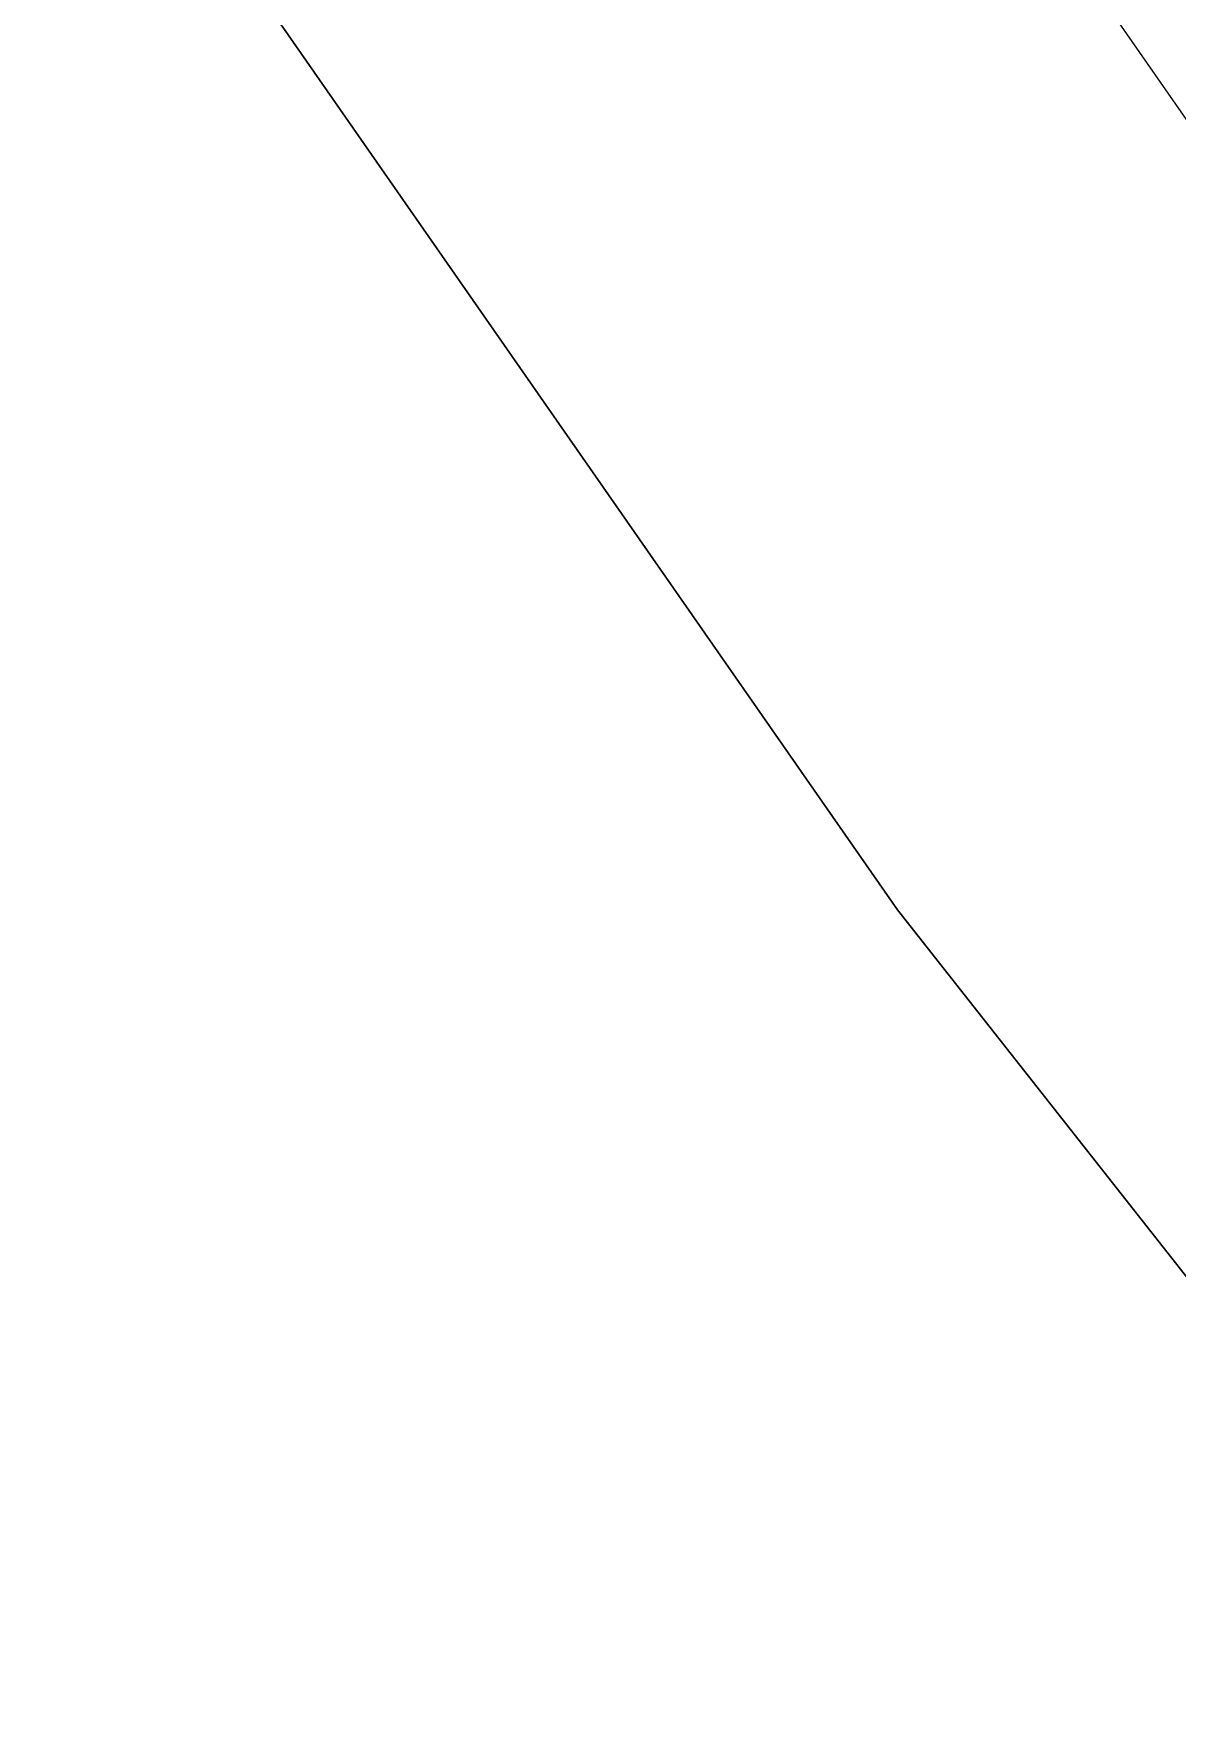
# Model space of a CAD drawing. Header units: metres. Extents: x 507606 to 508087, y 6966978 to 6967359.
# Drawn here: x 507723.742 to 507726.234, y 6967208.546 to 6967212.188 of the extents above; entities that cross this region are included whole.
import ezdxf

# ---------------------------------------------------------------- set-up
doc = ezdxf.new("R2010")
doc.units = ezdxf.units.M
doc.layers.add('mga2020bdy', color=252, linetype='Continuous')
doc.layers.add('mga2020DR_UNLINED', color=252, linetype='Continuous')

# ---------------------------------------------------------------- blocks, each defined once
blk = doc.blocks.new('XE_SURVEY')
at = {"layer": 'mga2020bdy'}
blk.add_polyline3d([(507791.7442, 6967137.916, 2.8356), (507781.8847, 6967148.1362, 2.8413), (507775.6699, 6967154.8793, 2.9261), (507765.7408, 6967164.8787, 2.9098), (507758.3381, 6967173.2262, 2.8226), (507746.9433, 6967185.5466, 2.9222), (507741.4475, 6967191.296, 2.95), (507732.1584, 6967201.9844, 2.9077), (507725.6244, 6967210.2799, 2.9424), (507718.4248, 6967220.6204, 3.0012), (507719.6553, 6967221.4772, 3.0012), (507723.6138, 6967223.2816, 4.7109)], dxfattribs=at)
at = {"layer": 'mga2020DR_UNLINED'}
for points in [[(507719.6553, 6967221.4772, 3.0012), (507726.8297, 6967211.1729, 2.9424), (507733.3138, 6967202.9406, 2.9077), (507742.5559, 6967192.3064, 2.95), (507748.0357, 6967186.5738, 2.9222), (507759.4495, 6967174.2328, 2.8226), (507766.8345, 6967165.9052, 2.9098), (507776.7536, 6967155.9159, 2.9261), (507782.9757, 6967149.1649, 2.8413), (507792.8448, 6967138.9347, 2.8356), (507799.3102, 6967131.6548, 2.7059), (507808.6485, 6967121.7719, 2.6962), (507816.1158, 6967114.8321, 2.6864), (507823.9873, 6967105.7732, 2.5487), (507829.1084, 6967100.6563, 2.6128), (507837.266, 6967092.5947, 2.6591), (507844.8348, 6967085.9939, 2.5463), (507855.9381, 6967076.8961, 2.6216), (507862.6646, 6967071.9863, 2.5268), (507870.9511, 6967065.7353, 2.562), (507888.2869, 6967056.4928, 2.5483), (507894.3714, 6967052.8445, 2.4345), (507903.9269, 6967049.9939, 2.5416)], [(507718.4248, 6967220.6204, 3.0012), (507725.6244, 6967210.2799, 2.9424), (507732.1584, 6967201.9844, 2.9077), (507741.4475, 6967191.296, 2.95), (507746.9433, 6967185.5466, 2.9222), (507758.3381, 6967173.2262, 2.8226), (507765.7408, 6967164.8787, 2.9098), (507775.6699, 6967154.8793, 2.9261), (507781.8847, 6967148.1362, 2.8413), (507791.7442, 6967137.916, 2.8356), (507798.2045, 6967130.6418, 2.7059), (507807.5922, 6967120.7067, 2.6962), (507815.0365, 6967113.7882, 2.6864), (507822.8901, 6967104.7499, 2.5487), (507828.0516, 6967099.5927, 2.6128), (507836.2453, 6967091.4954, 2.6591), (507843.8667, 6967084.8488, 2.5463), (507855.0202, 6967075.7097, 2.6216), (507861.771, 6967070.7822, 2.5268), (507870.142, 6967064.4675, 2.562), (507887.5482, 6967055.1874, 2.5483), (507893.762, 6967051.4616, 2.4345), (507903.4983, 6967048.5571, 2.5416)]]:
    blk.add_polyline3d(points, dxfattribs=at)

msp = doc.modelspace()

# ---------------------------------------------------------------- block references
msp.add_blockref('XE_SURVEY', (0, 0))

doc.saveas('drawing.dxf')
